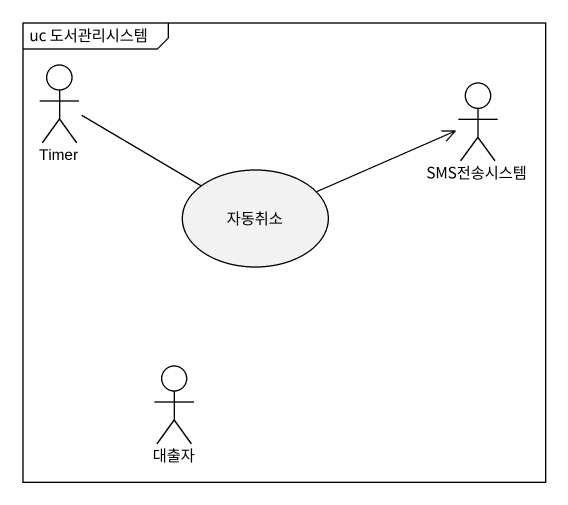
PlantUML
@startuml
mainframe uc 도서관리시스템
actor Timer
actor SMS전송시스템
usecase 자동취소
actor 대출자
Timer -right- 자동취소
자동취소 -right-> SMS전송시스템
@enduml
